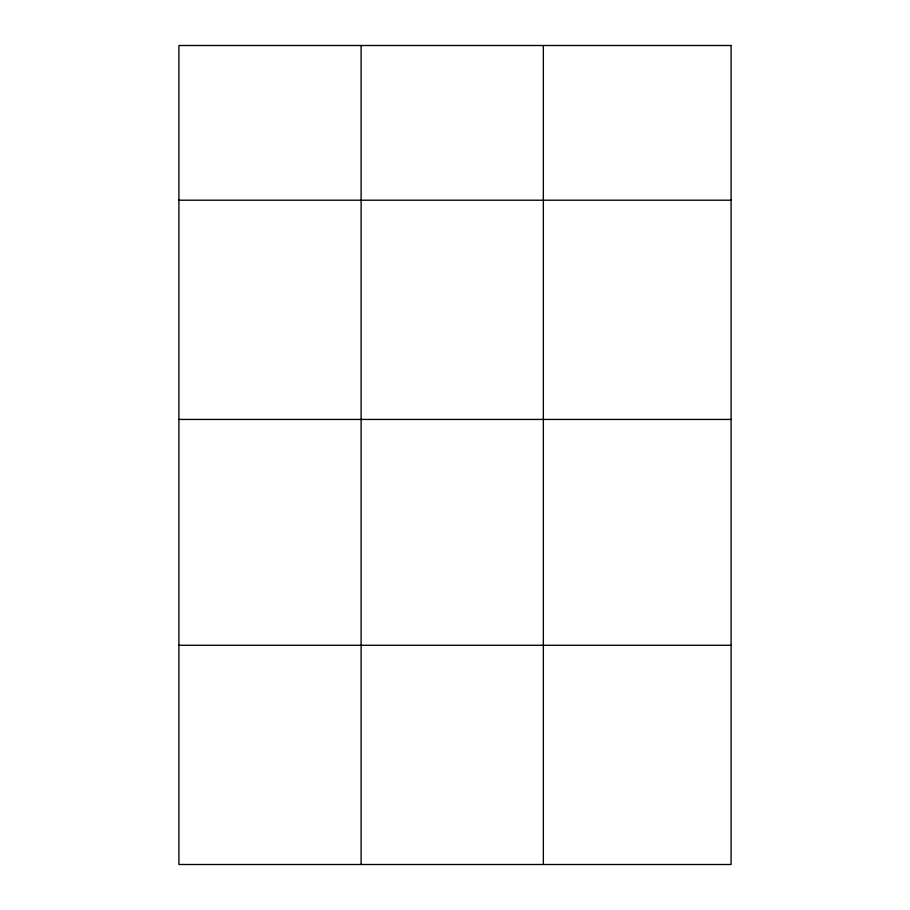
<?xml version="1.0" encoding="UTF-8"?>
<svg xmlns="http://www.w3.org/2000/svg" width="910" height="910" viewBox="0 0 910 910"><rect width="100%" height="100%" fill="white"/><g stroke="black" fill="none" stroke-linecap="round" stroke-linejoin="round"><path stroke-width="1.36" d="M178.906 200.211L731.094 200.211M178.906 419.43L731.094 419.43M178.906 645.281L731.094 645.281M543.35 45.5L543.35 864.5M361.122 45.5L361.122 864.5M731.094 45.5L178.906 45.5L178.906 864.5L731.094 864.5L731.094 45.5"/></g></svg>
